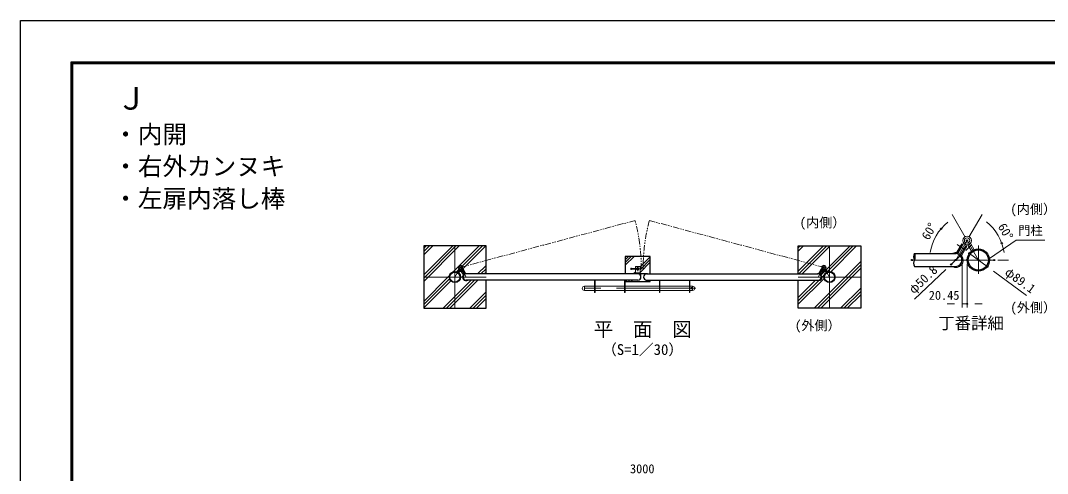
# Model space of a CAD drawing. Units: millimetres, scale not verified. Extents: x -6300 to 6300, y -4455 to 4455.
# Drawn here: x -6300 to 1924, y 830 to 4455 of the extents above; entities that cross this region are included whole.
import ezdxf
from ezdxf.enums import TextEntityAlignment as Align

# ---------------------------------------------------------------- set-up
doc = ezdxf.new("R2010")
doc.units = ezdxf.units.MM
doc.header["$LTSCALE"] = 20
doc.header["$PDMODE"] = 32
doc.header["$PDSIZE"] = 10
doc.linetypes.add('USER1', pattern=[50.8, 31.75, -6.35, 6.35, -6.35])
doc.linetypes.add('USER2', pattern=[5, 2.5, -0.5, 0.5, -0.5, 0.5, -0.5])
for name, color, linetype, lineweight in [('0-0_D-STR1', 1, 'Continuous', 25), ('0-1_D-BMK', 2, 'USER1', 13), ('0-2_D-DCR-HCH', 7, 'Continuous', 13), ('0-3_D-STR4', 7, 'Continuous', 25), ('0-5_D-STR3', 3, 'Continuous', 13), ('0-7_D-STR-DIM', 7, 'Continuous', 13), ('0-9_Defpoints', 8, 'Continuous', 25), ('0-A_D-STR-TXT', 7, 'Continuous', 13), ('0-B_D-TTL-TXT', 7, 'Continuous', 25), ('0-C_D-TTL', 7, 'Continuous', 25)]:
    doc.layers.add(name, color=color, linetype=linetype, lineweight=lineweight)
doc.styles.add('ＭＳ ゴシック', font='')
doc.styles.get('ＭＳ ゴシック').set_extended_font_data('MS Gothic')

msp = doc.modelspace()

# ---------------------------------------------------------------- linework, layer by layer
at = {"layer": '0-0_D-STR1'}
for p, q in [((858.51, 2589.05), (1189.86, 2589.05)), ((858.51, 2487.45), (1189.86, 2487.45)), ((-1356.78, 2427.18), (-2730.98, 2427.18)), ((-1285.98, 2427.18), (88.22, 2427.18)), ((-1356.78, 2376.38), (-2730.98, 2376.38)), ((-1285.98, 2376.38), (88.22, 2376.38))]:
    msp.add_line(p, q, dxfattribs=at)
for centre, radius in [((1370.66, 2538.25), 89.1), ((1370.66, 2538.25), 80.7), ((-2821.38, 2401.78), 44.55), ((-2821.38, 2401.78), 40.35), ((178.62, 2401.78), 44.55), ((178.62, 2401.78), 40.35)]:
    msp.add_circle(centre, radius, dxfattribs=at)
for centre, radius, start, end in [((904.39, 2563.65), 52.45, 151.03399, 208.96601), ((812.62, 2563.65), 52.45, 331.03399, 28.96601), ((1189.86, 2538.25), 50.8, 270, 90), ((904.39, 2512.85), 52.45, 151.03399, 208.96601), ((-2730.98, 2401.78), 25.4, 90, 270), ((-1356.78, 2401.78), 25.4, 270, 90), ((-1285.98, 2401.78), 25.4, 90, 270), ((88.22, 2401.78), 25.4, 270, 90)]:
    msp.add_arc(centre, radius, start, end, dxfattribs=at)
at = {"layer": '0-1_D-BMK', "linetype": 'USER2'}
for p, q in [((-2776.36, 2479.77), (-1378.59, 2854.3)), ((133.59, 2479.77), (-1264.18, 2854.3))]:
    msp.add_line(p, q, dxfattribs=at)
at = {"layer": '0-1_D-BMK'}
for p, q in [((-2821.38, 2151.78), (-2821.38, 2651.78)), ((178.62, 2151.78), (178.62, 2651.78)), ((1280.61, 2694.22), (1189.86, 2538.25)), ((1370.66, 2538.25), (1280.61, 2694.22)), ((1370.66, 2426.7), (1370.66, 2654.45)), ((-2821.38, 2401.78), (-2776.36, 2479.77)), ((-2776.36, 2479.77), (-2730.98, 2401.78)), ((-1356.78, 2484.94), (-1356.78, 2448.61)), ((133.59, 2479.77), (88.22, 2401.78)), ((178.62, 2401.78), (133.59, 2479.77)), ((1497.04, 2538.25), (839.71, 2538.25)), ((-3071.38, 2401.78), (-2571.38, 2401.78)), ((-1414.2, 2466.78), (-1342.72, 2466.78)), ((428.62, 2401.78), (-71.38, 2401.78)), ((-891.13, 2311.88), (-1811.13, 2311.88)), ((-926.13, 2303.73), (-926.13, 2319.95))]:
    msp.add_line(p, q, dxfattribs=at)
at = {"layer": '0-1_D-BMK', "linetype": 'USER2'}
for centre, start, end in [((-2776.36, 2479.77), 359.32983, 15), ((133.59, 2479.77), 165, 180.67017)]:
    msp.add_arc(centre, 1447.08, start, end, dxfattribs=at)
at = {"layer": '0-2_D-DCR-HCH'}
for p, q in [((-3071.38, 2578.66), (-2998.26, 2651.78)), ((-3071.38, 2605.17), (-3024.77, 2651.78)), ((-3071.38, 2631.69), (-3051.29, 2651.78)), ((-3071.38, 2419.56), (-2839.16, 2651.78)), ((-2783.82, 2494.98), (-2627.03, 2651.78)), ((-2762.59, 2489.7), (-2600.51, 2651.78)), ((-71.38, 2608.81), (-28.41, 2651.78)), ((-71.38, 2635.33), (-54.93, 2651.78)), ((189.02, 2444.94), (395.85, 2651.78)), ((-1456.78, 2496.46), (-1386.46, 2566.78)), ((-1456.78, 2518.55), (-1408.56, 2566.78)), ((-1456.78, 2540.65), (-1430.65, 2566.78)), ((-1337.78, 2482.87), (-1256.78, 2563.87)), ((-2639.49, 2427.18), (-2571.38, 2495.29)), ((-2612.98, 2427.18), (-2571.38, 2468.78)), ((-1337.78, 2460.78), (-1256.78, 2541.78)), ((-1337.78, 2438.68), (-1256.78, 2519.68)), ((-3071.38, 2180.91), (-2863.77, 2388.52)), ((-2808.18, 2444.11), (-2797.98, 2454.31)), ((-2791.34, 2434.43), (-2773.6, 2452.17)), ((-2770.31, 2455.46), (-2765.19, 2460.58)), ((-2586.46, 2427.18), (-2571.38, 2442.26)), ((-1393.47, 2427.18), (-1376.13, 2444.52)), ((-1350.13, 2426.33), (-1349.28, 2427.18)), ((-71.38, 2184.54), (135.46, 2391.38)), ((108.35, 2417.31), (108.52, 2417.48)), ((113.63, 2422.59), (142.82, 2451.78)), ((-3071.38, 2154.39), (-2854.07, 2371.7)), ((-1453.88, 2366.78), (-1444.27, 2376.38)), ((-1431.78, 2366.78), (-1422.18, 2376.38)), ((-1409.68, 2366.78), (-1399.96, 2376.5)), ((-1277.1, 2366.78), (-1267.47, 2376.41)), ((-71.38, 2237.58), (67.42, 2376.38)), ((-71.38, 2211.06), (89.43, 2371.87)), ((267.09, 2151.78), (428.62, 2313.31)), ((-2702.76, 2151.78), (-2571.38, 2283.16)), ((-2676.25, 2151.78), (-2571.38, 2256.65)), ((-2649.73, 2151.78), (-2571.38, 2230.13)), ((293.6, 2151.78), (428.62, 2286.8)), ((320.12, 2151.78), (428.62, 2260.28))]:
    msp.add_line(p, q, dxfattribs=at)
for points in [[(-3071.38, 2366.53), (-3036.13, 2401.78), (-2821.38, 2616.53), (-2786.13, 2651.78)], [(-3071.38, 2393.04), (-3062.64, 2401.78), (-2821.38, 2643.04), (-2812.64, 2651.78)], [(-2760.8, 2464.97), (-2734.9, 2490.87), (-2573.99, 2651.78)], [(-71.38, 2449.71), (-4.36, 2516.73), (130.69, 2651.78)], [(-67.39, 2427.18), (16.55, 2511.13), (157.21, 2651.78)], [(-40.88, 2427.18), (37.47, 2505.52), (178.62, 2646.68), (183.72, 2651.78)], [(151.61, 2460.57), (178.62, 2487.58), (342.82, 2651.78)], [(161.31, 2443.75), (178.62, 2461.06), (369.34, 2651.78)], [(-2834.63, 2444.18), (-2821.38, 2457.43), (-2791.51, 2487.29)], [(54.95, 2151.78), (178.62, 2275.45), (304.95, 2401.78), (428.62, 2525.45)], [(81.47, 2151.78), (178.62, 2248.93), (331.47, 2401.78), (428.62, 2498.93)], [(107.99, 2151.78), (178.62, 2222.41), (357.99, 2401.78), (428.62, 2472.41)], [(-3071.38, 2207.43), (-2877.03, 2401.78), (-2863.78, 2415.03)], [(118.1, 2400.54), (119.34, 2401.78), (138.7, 2421.15)], [(-2914.89, 2151.78), (-2821.38, 2245.29), (-2690.29, 2376.38)], [(-2888.38, 2151.78), (-2821.38, 2218.78), (-2663.78, 2376.38)], [(-2861.86, 2151.78), (-2821.38, 2192.26), (-2637.26, 2376.38)]]:
    msp.add_lwpolyline(points, dxfattribs=at)
at = {"layer": '0-3_D-STR4'}
msp.add_line((-1456.78, 2566.78), (-1456.78, 2427.18), dxfattribs=at)
for points in [[(-3071.38, 2651.78), (-3071.38, 2151.78), (-2571.38, 2151.78), (-2571.38, 2376.38)], [(-2571.38, 2427.18), (-2571.38, 2651.78), (-3071.38, 2651.78)], [(428.62, 2651.78), (428.62, 2151.78), (-71.38, 2151.78), (-71.38, 2376.38)], [(-71.38, 2427.18), (-71.38, 2651.78), (428.62, 2651.78)], [(-1256.78, 2427.18), (-1256.78, 2566.78), (-1456.78, 2566.78)], [(-1456.78, 2376.38), (-1456.78, 2366.78), (-1256.78, 2366.78), (-1256.78, 2376.38)]]:
    msp.add_lwpolyline(points, dxfattribs=at)
at = {"layer": '0-5_D-STR3'}
for p, q in [((1199.16, 2599.97), (1238.88, 2668.23)), ((1205.03, 2588.19), (1254.24, 2672.76)), ((1206.94, 2595.45), (1246.66, 2663.71)), ((1231.14, 2581.36), (1270.86, 2649.63)), ((1246.66, 2663.71), (1238.88, 2668.23)), ((1238.92, 2576.84), (1278.64, 2645.1)), ((1278.64, 2645.1), (1270.86, 2649.63)), ((1316.12, 2608.71), (1286.12, 2660.67)), ((1336.91, 2620.71), (1306.91, 2672.67)), ((-2804.5, 2443.01), (-2789.5, 2468.99)), ((-2738.57, 2426.75), (-2763.17, 2469.03)), ((-1412.28, 2471.78), (-1412.28, 2461.78)), ((-1412.28, 2471.78), (-1406.28, 2471.78)), ((-1406.28, 2471.78), (-1406.28, 2461.78)), ((-1406.28, 2469.78), (-1365.79, 2469.78)), ((-1373.78, 2486.78), (-1375.78, 2484.78)), ((-1375.78, 2484.78), (-1375.78, 2431.78)), ((-1373.78, 2486.78), (-1339.78, 2486.78)), ((-1360.78, 2475.39), (-1360.78, 2486.78)), ((-1352.78, 2475.39), (-1352.78, 2486.78)), ((-1339.78, 2486.78), (-1337.78, 2484.78)), ((-1337.78, 2484.78), (-1337.78, 2431.78)), ((95.81, 2426.75), (120.41, 2469.03)), ((161.74, 2443.01), (146.74, 2468.99)), ((1161.43, 2485.41), (1162.61, 2487.45)), ((-2794.11, 2437.01), (-2779.11, 2462.99)), ((-2775.37, 2455.2), (-2771.48, 2457.47)), ((-2755.51, 2421.07), (-2775.37, 2455.2)), ((-2751.62, 2423.34), (-2771.48, 2457.47)), ((-2759.38, 2464.51), (-2755.49, 2466.77)), ((-2739.52, 2430.38), (-2759.38, 2464.51)), ((-2735.63, 2432.64), (-2755.49, 2466.77)), ((-1412.28, 2461.78), (-1406.28, 2461.78)), ((-1406.28, 2463.78), (-1365.79, 2463.78)), ((-1375.78, 2436.28), (-1337.78, 2436.28)), ((-1375.78, 2431.78), (-1337.78, 2431.78)), ((-1340.78, 2431.78), (-1372.78, 2431.78)), ((-1285.98, 2431.48), (-1356.78, 2431.48)), ((-1285.98, 2427.18), (-1356.78, 2427.18)), ((-1336.28, 2422.78), (-1336.28, 2416.78)), ((-1331.78, 2416.78), (-1336.28, 2416.78)), ((-1331.78, 2422.78), (-1331.78, 2416.78)), ((92.87, 2432.64), (112.73, 2466.77)), ((96.76, 2430.38), (116.62, 2464.51)), ((108.86, 2423.34), (128.72, 2457.47)), ((116.62, 2464.51), (112.73, 2466.77)), ((112.75, 2421.07), (132.61, 2455.2)), ((132.61, 2455.2), (128.72, 2457.47)), ((151.35, 2437.01), (136.35, 2462.99)), ((-2716.77, 2375.36), (-2717.36, 2376.38)), ((-1784.13, 2328.88), (-1784.13, 2294.88)), ((-1784.13, 2328.88), (-1784.13, 2294.88)), ((-1703.88, 2328.88), (-1784.13, 2328.88)), ((-1703.88, 2276.88), (-1703.88, 2376.38)), ((-1699.38, 2276.88), (-1699.38, 2376.38)), ((-1463.38, 2328.88), (-1699.38, 2328.88)), ((-1463.38, 2276.88), (-1463.38, 2376.38)), ((-1458.88, 2276.88), (-1458.88, 2376.38)), ((-1183.88, 2328.88), (-1458.88, 2328.88)), ((-1285.98, 2376.38), (-1285.98, 2372.08)), ((-1183.88, 2276.88), (-1183.88, 2376.38)), ((-1179.38, 2276.88), (-1179.38, 2376.38)), ((-943.38, 2328.88), (-1179.38, 2328.88)), ((-943.38, 2276.88), (-943.38, 2376.38)), ((-938.88, 2276.88), (-938.88, 2376.38)), ((-918.13, 2328.88), (-938.88, 2328.88)), ((-918.13, 2328.88), (-918.13, 2294.88)), ((74, 2375.36), (74.6, 2376.38)), ((-1703.88, 2294.88), (-1784.13, 2294.88)), ((-1699.38, 2276.88), (-1703.88, 2276.88)), ((-1463.38, 2294.88), (-1699.38, 2294.88)), ((-1463.38, 2276.88), (-1458.88, 2276.88)), ((-1183.88, 2294.88), (-1458.88, 2294.88)), ((-1179.38, 2276.88), (-1183.88, 2276.88)), ((-943.38, 2294.88), (-1179.38, 2294.88)), ((-943.38, 2276.88), (-938.88, 2276.88)), ((-918.13, 2294.88), (-938.88, 2294.88))]:
    msp.add_line(p, q, dxfattribs=at)
for points in [[(1205.03, 2588.19), (1225.78, 2576.13), (1274.98, 2660.69)], [(-2738.57, 2426.75), (-2748.94, 2420.72), (-2773.54, 2463)], [(95.81, 2426.75), (106.18, 2420.72), (130.78, 2463)]]:
    msp.add_lwpolyline(points, dxfattribs=at)
for centre, radius in [((1280.61, 2694.22), 34), ((1280.61, 2694.22), 21.2), ((-2776.36, 2479.77), 17), ((-2776.36, 2479.77), 10.6), ((-1356.78, 2466.78), 9.5), ((133.59, 2479.77), 17), ((133.59, 2479.77), 10.6), ((-926.13, 2311.88), 5)]:
    msp.add_circle(centre, radius, dxfattribs=at)
for centre, radius, start, end in [((1189.86, 2538.25), 60, 84.76054, 122.14905), ((1189.86, 2538.25), 60, 241.71773, 34.8545), ((1189.86, 2538.25), 51, 84.76054, 95.07586), ((1189.86, 2538.25), 51, 264.92414, 34.8545), ((1195.7, 2601.98), 13, 264.76054, 329.80752), ((1195.7, 2601.98), 4, 264.76054, 329.80752), ((1242.38, 2574.83), 13, 149.80752, 214.8545), ((1242.38, 2574.83), 4, 149.80752, 214.8545), ((-2730.98, 2401.78), 30, 145.1455, 298.28227), ((-2730.98, 2401.78), 25.5, 145.1455, 275.07586), ((-2757.24, 2420.07), 2, 325.1455, 30.19248), ((-2757.24, 2420.07), 6.5, 325.1455, 30.19248), ((-2733.9, 2433.65), 6.5, 210.19248, 275.23946), ((-2733.9, 2433.65), 2, 210.19248, 275.23946), ((-2730.98, 2401.78), 30, 57.85095, 95.23946), ((-2730.98, 2401.78), 25.5, 84.92414, 95.23946), ((-1372.78, 2422.78), 9, 90, 150.71052), ((-1356.78, 2401.78), 29.7, 90, 121.21608), ((-1340.78, 2422.78), 9, 75.23967, 90), ((-1340.78, 2422.78), 4.5, 0, 78.0821), ((-1340.78, 2422.78), 9, 0, 29.28948), ((-1285.98, 2401.78), 29.7, 58.78392, 90), ((88.22, 2401.78), 30, 84.76054, 122.14905), ((88.22, 2401.78), 30, 241.71773, 34.8545), ((88.22, 2401.78), 25.5, 84.76054, 95.07586), ((88.22, 2401.78), 25.5, 264.92414, 34.8545), ((91.14, 2433.65), 6.5, 264.76054, 329.80752), ((91.14, 2433.65), 2, 264.76054, 329.80752), ((114.48, 2420.07), 6.5, 149.80752, 214.8545), ((114.48, 2420.07), 2, 149.80752, 214.8545), ((-1784.13, 2311.88), 17, 90, 270), ((-1285.98, 2401.78), 29.7, 270, 301.21608), ((-918.13, 2311.88), 17, 270, 90)]:
    msp.add_arc(centre, radius, start, end, dxfattribs=at)
at = {"layer": '0-7_D-STR-DIM'}
for p, q in [((1265.61, 2720.2), (1161.03, 2901.34)), ((1295.7, 2720.15), (1402.23, 2903.25)), ((1250.46, 2626.48), (1202.09, 2661.98)), ((1270.11, 2614.65), (1313.57, 2656.02)), ((1226.65, 2573.28), (1153.06, 2503.23)), ((1298.83, 2590.97), (1442.49, 2485.53)), ((1240.66, 2508.25), (1240.66, 2157.84)), ((1281.56, 2508.25), (1281.56, 2157.84)), ((1527.04, 2538.25), (1612.14, 2538.25)), ((859.86, 2224.12), (1109.61, 2461.86)), ((1757.46, 2254.34), (1490.85, 2450.03)), ((1180.66, 2187.84), (1120.66, 2187.84)), ((1240.66, 2187.84), (1281.56, 2187.84)), ((1341.56, 2187.84), (1401.56, 2187.84))]:
    msp.add_line(p, q, dxfattribs=at)
for centre, radius, start, end in [((1370.66, 2538.25), 389.25, 128.84042, 171.15958), ((1189.86, 2538.25), 392.28, 8.772, 51.03552)]:
    msp.add_arc(centre, radius, start, end, dxfattribs=at)
at = {"layer": '0-9_Defpoints'}
for p in [(1072.47, 2788.46), (1280.61, 2694.22), (1280.61, 2694.22), (1558.63, 2672.01), (1226.65, 2573.28), (1298.83, 2590.97), (839.71, 2538.25), (1153.06, 2503.23), (1189.86, 2538.25), (1240.66, 2538.25), (1281.56, 2538.25), (1370.66, 2538.25), (1442.49, 2485.53), (1497.04, 2538.25), (1497.04, 2538.25), (1281.56, 2187.84)]:
    msp.add_point(p, dxfattribs=at)
at = {"layer": '0-A_D-STR-TXT'}
msp.add_lwpolyline([(1903.06, 2695.88), (1674.24, 2695.88), (1460.44, 2550.04)], dxfattribs=at)
at = {"layer": '0-C_D-TTL', "color": 2}
msp.add_lwpolyline([(-6300, 4455), (6300, 4455), (6300, -4455), (-6300, -4455)], close=True, dxfattribs=at)
at = {"layer": '0-C_D-TTL'}
for points in [[(-5895, 4125), (5895, 4125), (5895, -4125), (-5895, -4125)], [(-5891.25, 4121.25), (5891.25, 4121.25), (5891.25, -4121.25), (-5891.25, -4121.25)], [(-5887.5, 4117.5), (5887.5, 4117.5), (5887.5, -4117.5), (-5887.5, -4117.5)], [(-5883.75, 4113.75), (5883.75, 4113.75), (5883.75, -4113.75), (-5883.75, -4113.75)], [(-5880, 4110), (5880, 4110), (5880, -4110), (-5880, -4110)]]:
    msp.add_lwpolyline(points, close=True, dxfattribs=at)

# ---------------------------------------------------------------- texts
at = {"layer": '0-7_D-STR-DIM', "style": 'ＭＳ ゴシック'}
for s, rotation, p in [('60°', 60, (991.75, 2680.72)), ('60°', 299.904, (1505.75, 2796.15)), ('φ50.8', 43.589, (868.87, 2246.67)), ('φ89.1', 323.721, (1563.01, 2409.63))]:
    msp.add_text(s, height=72.14, rotation=rotation, dxfattribs=at).set_placement(p, align=Align.BOTTOM_LEFT)
for s, p in [('20.45', (973.79, 2197.96)), ('3000', (-1419.07, 809.6))]:
    msp.add_text(s, height=72.14, dxfattribs=at).set_placement(p, align=Align.BOTTOM_LEFT)
at = {"layer": '0-A_D-STR-TXT', "style": 'ＭＳ ゴシック'}
msp.add_text('門柱', height=72.14, dxfattribs=at).set_placement((1689.41, 2716.78), align=Align.BOTTOM_LEFT)
at = {"layer": '0-B_D-TTL-TXT', "style": 'ＭＳ ゴシック'}
for s, height, p in [('Ｊ', 180.4, (-5533.4, 3687.48)), ('・内開', 144.3, (-5557.1, 3428.92)), ('・右外カンヌキ', 144.3, (-5557.1, 3172.92)), ('・左扉内落し棒', 144.3, (-5557.1, 2914.67)), ('(内側）', 76.98, (1626.41, 2884.1)), ('(内側）', 76.98, (-61.25, 2776.41)), ('(外側）', 76.98, (1626.41, 2096.74)), ('(外側）', 76.98, (-99.23, 1953.74)), ('丁番詳細', 96.19, (1050.05, 1956.07)), ('平\u3000面\u3000図', 115.4, (-1711.23, 1891.93)), ('（S=1／30）', 86.66, (-1643, 1752.13))]:
    msp.add_text(s, height=height, dxfattribs=at).set_placement(p, align=Align.BOTTOM_LEFT)

doc.saveas('drawing.dxf')
